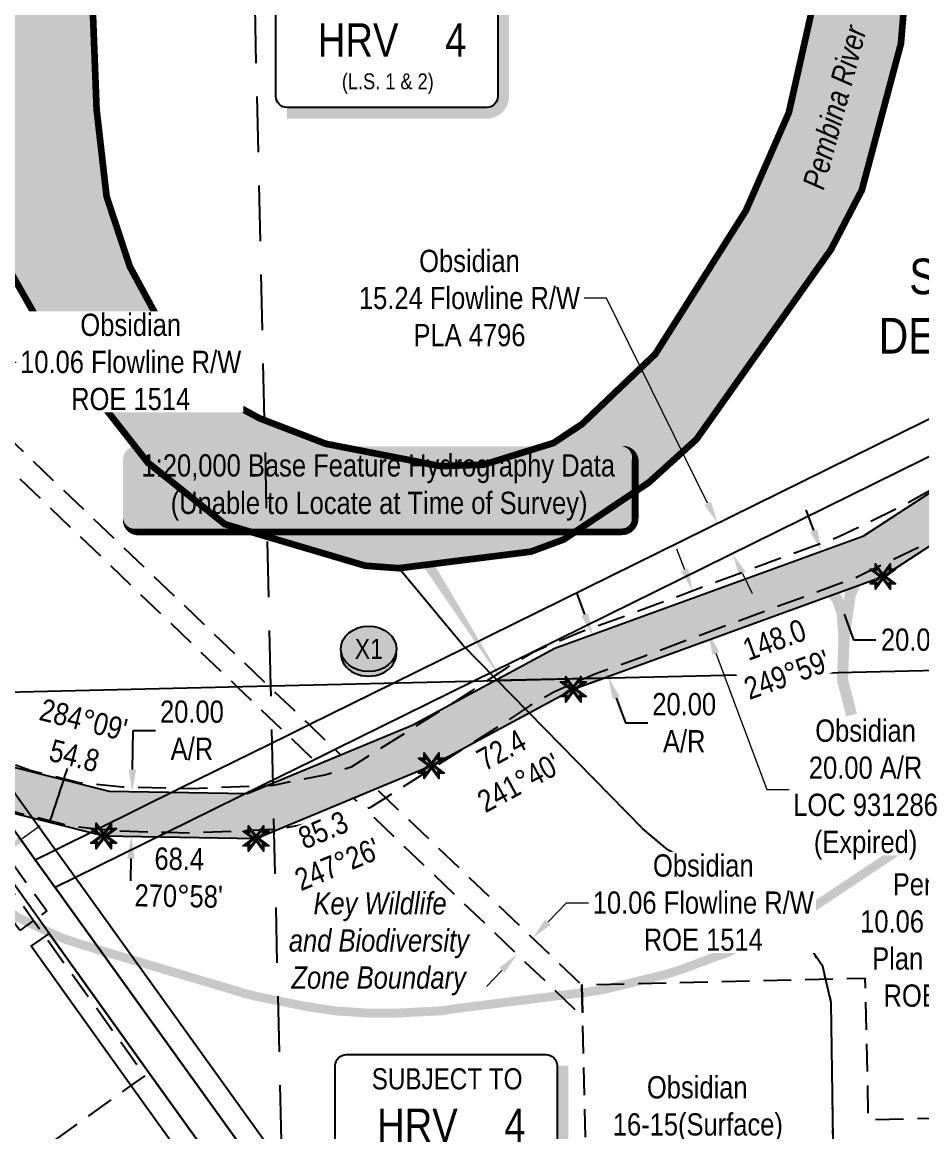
# Model space of a CAD drawing. Extents: x 615331 to 623228, y 5889375 to 5894697.
# Drawn here: x 618475 to 618879, y 5890089.2 to 5890587.9 of the extents above; entities that cross this region are included whole.
import ezdxf
from ezdxf.enums import TextEntityAlignment as Align

# ---------------------------------------------------------------- set-up
doc = ezdxf.new("R2010")
doc.units = 0
doc.header["$LTSCALE"] = 5
doc.header["$PDSIZE"] = 0.5
for name, pattern in [('CENTERLINEX3', [5, 2.5, -1, 0.5, -1]), ('DASHDOT2', [12.7, 6.35, -3.175, 0, -3.175]), ('foc-ACCESSROAD', [3.75, 2.5, -1.25]), ('foc-FLOWLINE', [3.75, 2.5, -1.25]), ('foc-LSD', [8, 5, -3]), ('foc-WHEELTRACKS', [2, 0.4, -1.6])]:
    doc.linetypes.add(name, pattern=pattern)
doc.layers.get('Defpoints').update_dxf_attribs({"color": 9})
for name, color, linetype in [('AS-ROADS', 254, 'Continuous'), ('AS-WILDLIFE', 131, 'DASHDOT2'), ('BF_Hydro_Polygon', 7, 'Continuous'), ('C-AR', 13, 'foc-ACCESSROAD'), ('C-RW', 13, 'Continuous'), ('C-WS', 13, 'foc-ACCESSROAD'), ('CG-NOTES', 7, 'Continuous'), ('CTW', 7, 'Continuous'), ('DETAIL-T', 7, 'Continuous'), ('F-EZE', 190, 'foc-FLOWLINE'), ('L-BD', 7, 'Continuous'), ('L-MON', 1, 'Continuous'), ('L-SEC', 7, 'Continuous'), ('L-SECTION-LSD', 7, 'foc-LSD'), ('P-CROSSINGS', 250, 'Continuous'), ('P-PROPOSED', 10, 'Continuous'), ('P-PROPOSED-H', 21, 'Continuous'), ('P-TXT', 4, 'Continuous'), ('T-WATER', 160, 'Continuous'), ('T-WATER-H', 133, 'Continuous'), ('T-WATER-P3', 160, 'foc-WHEELTRACKS'), ('T-WATER-T', 170, 'Continuous')]:
    doc.layers.add(name, color=color, linetype=linetype)
doc.layers.add('AS-TRAPPER BOUNDARY', color=7, linetype='CENTERLINEX3', true_color=0xb85c00, transparency=0.6)
for name, color, linetype, lineweight in [('C-AR-T', 13, 'Continuous', 9), ('C-FLOWLINE-T', 13, 'Continuous', 9), ('C-RW-T', 13, 'Continuous', 9), ('C-WS-T', 13, 'Continuous', 9), ('F-EZE-T', 190, 'Continuous', 9), ('F-RW-T', 190, 'Continuous', 9)]:
    doc.layers.add(name, color=color, linetype=linetype, lineweight=lineweight)
doc.styles.add('100L', font='ARIALN.TTF', dxfattribs={"height": 11})
doc.styles.add('80', font='ARIALN.TTF', dxfattribs={"height": 10})
doc.styles.add('80CG', font='ARIALN.TTF', dxfattribs={"height": 10})
doc.styles.add('80L', font='ARIALN.TTF', dxfattribs={"height": 10})
doc.styles.add('Crossing', font='ARIALN.TTF', dxfattribs={"height": 10})
doc.styles.add('foc-LtypeFont', font='ARIALN.TTF', dxfattribs={"height": 7.35})
doc.styles.add('HRV', font='ARIALN.TTF', dxfattribs={"height": 3})
doc.linetypes.add('foc-TOPO-flowdirection-NOLINE', pattern='A,0,[">",foc-LtypeFont,S=0.3,R=0,X=0,Y=-0.945],-20,[">",foc-LtypeFont,S=0.3,R=0,X=0,Y=-0.945],0', length=20)
doc.dimstyles.new('Compass 5 000', dxfattribs={"dimscale": 5, "dimtxt": 9, "dimasz": 2, "dimexe": 0.2, "dimexo": 0.0625, "dimgap": 0.5, "dimtad": 0, "dimtih": 1, "dimtoh": 1, "dimzin": 0, "dimdsep": 46, "dimtxsty": '80CG', "dimcen": 0.1, "dimse1": 1, "dimse2": 1, "dimclrd": 256, "dimclrt": 256, "dimaunit": 1, "dimadec": 4, "dimazin": 0, "dimtfac": 0.06, "dimtofl": 0, "dimtmove": 0, "dimatfit": 1, "dimfxl": 0.2, "dimtolj": 1, "dimtzin": 0, "dimlwd": -1, "dimarcsym": 0})

# ---------------------------------------------------------------- blocks, each defined once
blk = doc.blocks.new('*D380')
at = {"layer": 'C-FLOWLINE-T', "transparency": 16777216}
for p, q in [((618711.13, 5890183.48), (618719.39, 5890192.13)), ((618719.39, 5890192.13), (618729.39, 5890192.13)), ((618690.37, 5890161.74), (618683.46, 5890154.51))]:
    blk.add_line(p, q, dxfattribs=at)
for points in [[(618709.93, 5890184.64), (618712.34, 5890182.33), (618704.23, 5890176.25)], [(618689.16, 5890162.9), (618691.57, 5890160.59), (618697.27, 5890168.98)]]:
    blk.add_solid(points, dxfattribs=at)
at = {"layer": 'Defpoints', "color": 0, "transparency": 16777216}
for p in [(618669.36, 5890209.56), (618662.41, 5890202.28), (618704.23, 5890176.25)]:
    blk.add_point(p, dxfattribs=at)
at = {"layer": 'C-FLOWLINE-T', "transparency": 16777216, "insert": (618780.88, 5890192.13), "char_height": 10, "attachment_point": 5, "style": '80CG', "bg_fill": 3, "box_fill_scale": 1.1, "bg_fill_color": 256, "bg_fill_true_color": 13158600, "bg_fill_transparency": 0}
blk.add_mtext('\\A1;Obsidian\\P10.06 Flowline R/W\\PROE 1514', dxfattribs=at)
blk = doc.blocks.new('*D383')
at = {"layer": 'C-FLOWLINE-T', "transparency": 16777216}
for p, q in [((618737.35, 5890463.85), (618727.35, 5890463.85)), ((618782.84, 5890371.68), (618737.35, 5890463.85)), ((618798.44, 5890340.06), (618802.86, 5890331.1))]:
    blk.add_line(p, q, dxfattribs=at)
for points in [[(618784.33, 5890372.41), (618781.34, 5890370.94), (618787.26, 5890362.71)], [(618799.93, 5890340.8), (618796.94, 5890339.33), (618794.01, 5890349.03)]]:
    blk.add_solid(points, dxfattribs=at)
at = {"layer": 'Defpoints', "color": 0, "transparency": 16777216}
for p in [(618782.77, 5890360.5), (618789.52, 5890346.82), (618794.01, 5890349.03)]:
    blk.add_point(p, dxfattribs=at)
at = {"layer": 'C-FLOWLINE-T', "transparency": 16777216, "insert": (618675.86, 5890463.85), "char_height": 10, "attachment_point": 5, "style": '80CG'}
blk.add_mtext('\\A1;Obsidian\\P15.24 Flowline R/W\\PPLA 4796', dxfattribs=at)
blk = doc.blocks.new('*D384')
at = {"layer": 'Defpoints', "color": 0, "transparency": 16777216}
for p in [(618773.91, 5890328.32), (618780.92, 5890309.57), (618738.2, 5890293.59)]:
    blk.add_point(p, dxfattribs=at)
at = {"layer": 'P-TXT', "transparency": 16777216}
for p, q in [((618727.68, 5890321.7), (618724.18, 5890331.06)), ((618741.7, 5890284.22), (618745.91, 5890272.97)), ((618745.91, 5890272.97), (618755.91, 5890272.97))]:
    blk.add_line(p, q, dxfattribs=at)
for points in [[(618729.24, 5890322.28), (618726.12, 5890321.11), (618731.18, 5890312.33)], [(618743.26, 5890284.81), (618740.14, 5890283.64), (618738.2, 5890293.59)]]:
    blk.add_solid(points, dxfattribs=at)
at = {"layer": 'P-TXT', "transparency": 16777216, "insert": (618772.3, 5890272.97), "char_height": 10, "attachment_point": 5, "style": '80CG'}
blk.add_mtext('\\A1;20.00\\PA/R', dxfattribs=at)
blk = doc.blocks.new('*D385')
at = {"layer": 'Defpoints', "color": 0, "transparency": 16777216}
for p in [(618948.68, 5890178.97), (618958.65, 5890177.12), (618947.33, 5890171.7)]:
    blk.add_point(p, dxfattribs=at)
at = {"layer": 'F-RW-T', "transparency": 16777216}
for p, q in [((618937.5, 5890173.52), (618927.66, 5890175.34)), ((618967.13, 5890168.03), (618976.97, 5890166.2))]:
    blk.add_line(p, q, dxfattribs=at)
for points in [[(618937.8, 5890175.16), (618937.19, 5890171.88), (618947.33, 5890171.7)], [(618967.44, 5890169.66), (618966.83, 5890166.39), (618957.3, 5890169.85)]]:
    blk.add_solid(points, dxfattribs=at)
at = {"layer": 'F-RW-T', "transparency": 16777216, "insert": (618888.58, 5890175.34), "char_height": 10, "attachment_point": 5, "style": '80CG'}
blk.add_mtext('\\A1;Pembina\\P10.06 P/L R/W\\PPlan 768 KS\\PROE 2076', dxfattribs=at)
blk = doc.blocks.new('*D387')
at = {"layer": 'C-RW-T', "transparency": 16777216}
for p, q in [((618601.33, 5890077.94), (618609.46, 5890083.78)), ((618576.96, 5890060.43), (618561.36, 5890049.23)), ((618561.36, 5890049.23), (618551.36, 5890049.23))]:
    blk.add_line(p, q, dxfattribs=at)
for points in [[(618600.36, 5890079.3), (618602.31, 5890076.59), (618593.21, 5890072.11)], [(618575.99, 5890061.79), (618577.93, 5890059.08), (618585.08, 5890066.27)]]:
    blk.add_solid(points, dxfattribs=at)
at = {"layer": 'Defpoints', "color": 0, "transparency": 16777216}
for p in [(618571.16, 5890102.81), (618563.03, 5890096.97), (618585.08, 5890066.27)]:
    blk.add_point(p, dxfattribs=at)
at = {"layer": 'C-RW-T', "transparency": 16777216, "insert": (618512.27, 5890049.23), "char_height": 10, "attachment_point": 5, "style": '80CG'}
blk.add_mtext('\\A1;Obsidian\\P10.00 P/L R/W\\PPlan 032 2846\\PPLA 012006', dxfattribs=at)
blk = doc.blocks.new('*D389')
at = {"layer": 'Defpoints', "color": 0, "transparency": 16777216}
for p in [(618454.66, 5890206.29), (618474.15, 5890204.93), (618461.98, 5890196.14)]:
    blk.add_point(p, dxfattribs=at)
at = {"layer": 'F-EZE-T', "transparency": 16777216}
for p, q in [((618474.94, 5890220.93), (618483.05, 5890226.78)), ((618446.55, 5890200.43), (618371.29, 5890146.11)), ((618371.29, 5890146.11), (618361.29, 5890146.11))]:
    blk.add_line(p, q, dxfattribs=at)
for points in [[(618473.96, 5890222.28), (618475.91, 5890219.58), (618466.83, 5890215.07)], [(618445.58, 5890201.79), (618447.53, 5890199.08), (618454.66, 5890206.29)]]:
    blk.add_solid(points, dxfattribs=at)
at = {"layer": 'F-EZE-T', "transparency": 16777216, "insert": (618302.15, 5890146.11), "char_height": 10, "attachment_point": 5, "style": '80CG'}
blk.add_mtext('\\A1;Fortis\\P15.00 Power Line R/W\\PEZE 940009', dxfattribs=at)
blk = doc.blocks.new('*D399')
at = {"layer": 'C-FLOWLINE-T', "transparency": 16777216}
for p, q in [((618455.29, 5890427.9), (618462.2, 5890435.13)), ((618462.2, 5890435.13), (618472.2, 5890435.13)), ((618434.52, 5890406.16), (618427.62, 5890398.93))]:
    blk.add_line(p, q, dxfattribs=at)
for points in [[(618454.09, 5890429.05), (618456.5, 5890426.75), (618448.39, 5890420.67)], [(618433.32, 5890407.31), (618435.73, 5890405.01), (618441.43, 5890413.39)]]:
    blk.add_solid(points, dxfattribs=at)
at = {"layer": 'Defpoints', "color": 0, "transparency": 16777216}
for p in [(618446.8, 5890422.18), (618448.39, 5890420.67), (618439.85, 5890414.9)]:
    blk.add_point(p, dxfattribs=at)
at = {"layer": 'C-FLOWLINE-T', "transparency": 16777216, "insert": (618523.69, 5890435.13), "char_height": 10, "attachment_point": 5, "style": '80CG', "bg_fill": 3, "box_fill_scale": 1.1, "bg_fill_color": 256, "bg_fill_true_color": 13158600, "bg_fill_transparency": 0}
blk.add_mtext('\\A1;Obsidian\\P10.06 Flowline R/W\\PROE 1514', dxfattribs=at)
blk = doc.blocks.new('HRV_Box')
blk.add_lwpolyline([(-44.3, 30.32), (45.4, 30.32, -0.414214), (50.4, 25.32), (50.4, -26.82, -0.414214), (45.4, -31.82), (-44.3, -31.82, -0.414214), (-49.3, -26.82), (-49.3, 25.32, -0.414214)], format="xyb", close=True)
at = {"const_width": 5, "flags": 128}
blk.add_lwpolyline([(-44.3, -34.32), (45.4, -34.32, 0.414214), (52.9, -26.82), (52.9, 25.32)], format="xyb", dxfattribs=at)
at = {"layer": 'CTW', "color": 5, "style": '80L'}
blk.add_text('SUBJECT TO', height=9.5, dxfattribs=at).set_placement((0.98, 11.78), align=Align.BOTTOM_CENTER)
at = {"layer": 'CTW', "color": 3, "style": 'HRV'}
blk.add_text('HRV', height=15, dxfattribs=at).set_placement((-12.36, -1.46), align=Align.MIDDLE_CENTER)
blk.add_attdef('0', text='', height=15, dxfattribs=at).set_placement((31.46, -1.46), align=Align.MIDDLE_CENTER)
at = {"layer": 'CTW', "color": 7, "style": '80L'}
blk.add_attdef('(N.W.1/4 00)', text='', height=7.12, dxfattribs=at).set_placement((0.98, -25.73), align=Align.BOTTOM_CENTER)
blk = doc.blocks.new('TEMP')
h = blk.add_hatch(color=255)
h.dxf.hatch_style = 1
h.paths.add_polyline_path([(0, 0.251), (-0.666, 1.152), (-0.666, 0.666), (-1.152, 0.666), (-0.251, 0), (-1.152, -0.666), (-0.666, -0.666), (-0.666, -1.152), (0, -0.251), (0.666, -1.152), (0.666, -0.666), (1.152, -0.666), (0.251, 0), (1.152, 0.666), (0.666, 0.666), (0.666, 1.152)])
h.paths.add_polyline_path([(0.566, 0.849), (0.566, 0.566), (0.849, 0.566), (0.083, 0), (0.849, -0.566), (0.566, -0.566), (0.566, -0.849), (0, -0.083), (-0.566, -0.849), (-0.566, -0.566), (-0.849, -0.566), (-0.083, 0), (-0.849, 0.566), (-0.566, 0.566), (-0.566, 0.849), (0, 0.083)], flags=16)
h = blk.add_hatch(color=1)
h.dxf.hatch_style = 1
h.paths.add_polyline_path([(0, 0.083), (-0.566, 0.849), (-0.566, 0.566), (-0.849, 0.566), (-0.083, 0), (-0.849, -0.566), (-0.566, -0.566), (-0.566, -0.849), (0, -0.083), (0.566, -0.849), (0.566, -0.566), (0.849, -0.566), (0.083, 0), (0.849, 0.566), (0.566, 0.566), (0.566, 0.849)])
at = {"color": 1}
for p, q in [((-0.083, 0), (0.083, 0)), ((0, 0.083), (0, -0.083))]:
    blk.add_line(p, q, dxfattribs=at)
at = {"color": 255, "flags": 128}
blk.add_lwpolyline([(-0.251, 0), (-1.152, 0.666), (-0.666, 0.666), (-0.666, 1.152), (0, 0.251), (0.666, 1.152), (0.666, 0.666), (1.152, 0.666), (0.251, 0), (1.152, -0.666), (0.666, -0.666), (0.666, -1.152), (0, -0.251), (-0.666, -1.152), (-0.666, -0.666), (-1.152, -0.666)], close=True, dxfattribs=at)
at = {"color": 1, "flags": 128}
blk.add_lwpolyline([(-0.083, 0), (-0.849, 0.566), (-0.566, 0.566), (-0.566, 0.849), (0, 0.083), (0.566, 0.849), (0.566, 0.566), (0.849, 0.566), (0.083, 0), (0.849, -0.566), (0.566, -0.566), (0.566, -0.849), (0, -0.083), (-0.566, -0.849), (-0.566, -0.566), (-0.849, -0.566)], close=True, dxfattribs=at)
blk = doc.blocks.new('*D462')
at = {"layer": 'Defpoints', "color": 0, "transparency": 16777216}
for p in [(618524.33, 5890241.95), (618526.5, 5890241.91), (618526.16, 5890221.91)]:
    blk.add_point(p, dxfattribs=at)
at = {"layer": 'P-TXT', "transparency": 16777216}
for p, q in [((618524.5, 5890251.95), (618524.8, 5890269.6)), ((618524.8, 5890269.6), (618534.8, 5890269.6)), ((618523.82, 5890211.95), (618523.65, 5890201.95))]:
    blk.add_line(p, q, dxfattribs=at)
for points in [[(618522.83, 5890251.97), (618526.16, 5890251.92), (618524.33, 5890241.95)], [(618522.15, 5890211.98), (618525.48, 5890211.92), (618523.99, 5890221.95)]]:
    blk.add_solid(points, dxfattribs=at)
at = {"layer": 'P-TXT', "transparency": 16777216, "insert": (618551.19, 5890269.6), "char_height": 10, "attachment_point": 5, "style": '80CG'}
blk.add_mtext('\\A1;20.00\\PA/R', dxfattribs=at)
blk = doc.blocks.new('*D463')
at = {"layer": 'Defpoints', "color": 0, "transparency": 16777216}
for p in [(618839.69, 5890352.08), (618840.77, 5890331.19), (618846.53, 5890333.29)]:
    blk.add_point(p, dxfattribs=at)
at = {"layer": 'P-TXT', "transparency": 16777216}
for p, q in [((618830.5, 5890359.38), (618827.08, 5890368.78)), ((618844.2, 5890321.8), (618848.39, 5890310.29)), ((618848.39, 5890310.29), (618858.39, 5890310.29))]:
    blk.add_line(p, q, dxfattribs=at)
for points in [[(618832.07, 5890359.95), (618828.94, 5890358.81), (618833.93, 5890349.99)], [(618845.76, 5890322.37), (618842.63, 5890321.23), (618840.77, 5890331.19)]]:
    blk.add_solid(points, dxfattribs=at)
at = {"layer": 'P-TXT', "transparency": 16777216, "insert": (618886.13, 5890310.29), "char_height": 10, "attachment_point": 5, "style": '80CG'}
blk.add_mtext('\\A1;20.00 A/R', dxfattribs=at)
blk = doc.blocks.new('*D464')
at = {"layer": 'C-AR-T', "transparency": 16777216}
for p, q in [((618772.52, 5890341.72), (618769.02, 5890351.08)), ((618786.54, 5890304.24), (618809.47, 5890242.98)), ((618809.47, 5890242.98), (618819.47, 5890242.98))]:
    blk.add_line(p, q, dxfattribs=at)
for points in [[(618774.08, 5890342.3), (618770.96, 5890341.13), (618776.03, 5890332.35)], [(618788.1, 5890304.83), (618784.98, 5890303.66), (618783.04, 5890313.61)]]:
    blk.add_solid(points, dxfattribs=at)
at = {"layer": 'Defpoints', "color": 0, "transparency": 16777216}
for p in [(618776.87, 5890332.67), (618783.04, 5890313.61), (618783.89, 5890313.93)]:
    blk.add_point(p, dxfattribs=at)
at = {"layer": 'C-AR-T', "transparency": 16777216, "insert": (618853.77, 5890242.98), "char_height": 10, "attachment_point": 5, "style": '80CG', "bg_fill": 3, "box_fill_scale": 1.1, "bg_fill_color": 256, "bg_fill_true_color": 13158600, "bg_fill_transparency": 0}
blk.add_mtext('\\A1;Obsidian\\P20.00 A/R\\PLOC 931286\\P(Expired)', dxfattribs=at)
blk = doc.blocks.new('*U476')
h = blk.add_hatch(color=255)
edge = h.paths.add_edge_path()
edge.add_line((-109, -20), (109, -20))
edge.add_arc((109, -14), 6, 270, 360)
edge.add_line((115, -14), (115, 12.5))
edge.add_arc((109, 12.5), 6, 0, 90)
edge.add_line((109, 18.5), (-109, 18.5))
edge.add_arc((-109, 12.5), 6, 90, 180)
edge.add_line((-115, 12.5), (-115, -14))
edge.add_arc((-109, -14), 6, 180, 270)
at = {"color": 170, "flags": 128}
blk.add_lwpolyline([(-109, -20, 3, 3, 0), (109, -20, 3, 3, 0.414214), (115, -14, 3, 3, 0), (115, 12.5, 3, 0, 0.414214), (109, 18.5, 0, 0, 0), (-109, 18.5, 0, 0, 0.414214), (-115, 12.5, 0, 0, 0), (-115, -14, 0, 3, 0.414214)], format="xyseb", close=True, dxfattribs=at)
at = {"color": 170, "style": '80'}
blk.add_attdef('ENTER_TEXT_001', (-26.85, -4.92), '', height=10, dxfattribs=at)
blk = doc.blocks.new('*U478')
at = {"layer": 'T-WATER-T', "flags": 128}
blk.add_lwpolyline([(58.6, -92, 0, 7.5, 0), (0, 0, 2, 2, 0)], format="xyseb", dxfattribs=at)
at = {"layer": 'T-WATER-T'}
ref = blk.add_blockref('*U476', (0, 0), dxfattribs=at)
ref.add_attrib('ENTER_TEXT_001', '1:20,000 Base Feature Hydrography Data', (-106.72, 4.87), dxfattribs={"layer": '0', "color": 170, "height": 10, "style": '80'})
ref.add_attrib('ENTER_TEXT_002', '(Unable to Locate at Time of Survey)', (-93.61, -11.97), dxfattribs={"layer": '0', "color": 170, "height": 10, "style": '80'})
blk = doc.blocks.new('xing2')
h = blk.add_hatch(color=50)
h.dxf.hatch_style = 1
edge = h.paths.add_edge_path()
edge.add_ellipse((0, 0), major_axis=(-12.5, 0), ratio=0.816297, start_angle=0, end_angle=360)
h = blk.add_hatch(color=250)
h.dxf.hatch_style = 1
edge = h.paths.add_edge_path()
edge.add_ellipse((0, -2.05), major_axis=(-12.5, 0), ratio=0.816297, start_angle=0, end_angle=180)
edge.add_line((12.5, -2.05), (12.5, 0))
edge.add_ellipse((0, 0), major_axis=(-12.5, 0), ratio=0.816297, start_angle=0, end_angle=180, ccw=False)
edge.add_line((-12.5, 0), (-12.5, -2.05))
at = {"color": 250}
blk.add_ellipse((0, 0), major_axis=(-12.5, 0), ratio=0.816297, dxfattribs=at)
blk.add_ellipse((0, -2.05), major_axis=(-12.5, 0), ratio=0.816297, start_param=0, end_param=3.141593, dxfattribs=at)
at = {"color": 250, "style": 'Crossing'}
blk.add_attdef('CROSSING', text='', height=9, dxfattribs=at).set_placement((0.09, 0.02), align=Align.MIDDLE_CENTER)
at = {"color": 250, "style": 'Crossing', "flags": 1}
for tag, p in [('OWNER', (0.09, -12.49)), ('DESCRIPTION', (0.09, -25.77)), ('LOCATION', (0.09, -39.3)), ('DWG_REF', (0.09, -52.84))]:
    blk.add_attdef(tag, text='', height=9, dxfattribs=at).set_placement(p, align=Align.MIDDLE_CENTER)

msp = doc.modelspace()

# ---------------------------------------------------------------- hatches: boundary and pattern name
at = {"layer": 'P-PROPOSED-H'}
h = msp.add_hatch(color=256, dxfattribs=at)
h.dxf.hatch_style = 1
h.paths.add_polyline_path([(618969.634, 5890423.023), (618970.361, 5890423.888), (618984.555, 5890440.765), (618983.859, 5890471.01), (618930.312, 5890407.342), (618852.522, 5890356.762), (618714.268, 5890306.384), (618650.162, 5890271.818), (618576.157, 5890241.066), (618514.232, 5890242.118), (618464.031, 5890254.773), (618343.429, 5890295.157), (618337.741, 5890275.97), (618458.403, 5890235.566), (618511.583, 5890222.16), (618579.983, 5890220.998), (618658.767, 5890253.736), (618722.481, 5890288.09), (618861.513, 5890338.751), (618943.705, 5890392.194), (618960.178, 5890402.129), (618967.695, 5890402.78), (618985.647, 5890393.286), (618985.12, 5890416.189), (618971.837, 5890423.214)])
at = {"layer": 'T-WATER-H'}
h = msp.add_hatch(color=256, dxfattribs=at)
h.dxf.hatch_style = 1
h.paths.add_polyline_path([(618823.805, 5891199.985), (618771.365, 5891198.721), (618777.644, 5891098.69), (618784.604, 5890987.816), (618832.658, 5890718.16), (618833.592, 5890635.171), (618830.477, 5890596.912), (618819.3, 5890547.247), (618800.021, 5890503.205), (618759.3, 5890438.702), (618726.409, 5890407.257), (618713.553, 5890398.74), (618682.088, 5890388.974), (618662.697, 5890388.363), (618611.39, 5890398.386), (618581.598, 5890409.828), (618568.308, 5890417.028), (618556.819, 5890426.631), (618538.4, 5890450.184), (618523.352, 5890477.944), (618512.871, 5890509.517), (618508.38, 5890548.602), (618501.446, 5890730.462), (618497.283, 5890767.535), (618492.734, 5890784.61), (618448.026, 5890866.768), (618396.042, 5890943.945), (618367.28, 5890979.552), (618344.439, 5890997.754), (618303.234, 5891021.292), (618289.427, 5891027.594), (618272.993, 5891031.183), (618195.951, 5891036.637), (618167.24, 5891035.531), (618134.522, 5891034.273), (618081.516, 5891024.69), (618067.945, 5891023.318), (618068.867, 5890984.118), (618074.213, 5890984.868), (618155.484, 5890989.335), (618168.332, 5890989.238), (618255.53, 5890988.587), (618274.023, 5890986.039), (618290.182, 5890981.137), (618317.286, 5890967.161), (618340.513, 5890947.183), (618358.862, 5890924.344), (618422.939, 5890818.648), (618442.483, 5890773.397), (618455.633, 5890723.655), (618456.267, 5890702.957), (618452.996, 5890604.892), (618452.873, 5890511.498), (618461.814, 5890489.571), (618484.537, 5890449.535), (618531.429, 5890389.894), (618565.935, 5890362.275), (618629.012, 5890343.601), (618644.061, 5890342.482), (618703.429, 5890349.913), (618718.173, 5890355.374), (618756.382, 5890380.976), (618777.782, 5890400.367), (618838.218, 5890485.718), (618852.083, 5890512.406), (618869.642, 5890578.197), (618874.411, 5890635.232), (618872.619, 5890716.191), (618835.74, 5890937.133), (618826.568, 5891012.28), (618825.278, 5891099.874)])

# ---------------------------------------------------------------- linework, layer by layer
at = {"layer": 'AS-ROADS', "const_width": 5, "flags": 128}
for points in [[(618471.906, 5890244.611), (618488.442, 5890240.349), (618505.29, 5890237.335), (618518.291, 5890235.776), (618538.096, 5890234.42), (618558.376, 5890234.316), (618585.371, 5890235.664), (618609.395, 5890241.276), (618633.212, 5890252.19), (618661.562, 5890269.083), (618685.898, 5890282.803), (618708.675, 5890295.067), (618721.155, 5890300.68), (618749.591, 5890311.333), (618826.615, 5890339.938), (618860.8, 5890354.195), (618889.603, 5890371.539), (618915.983, 5890387.39), (618938.189, 5890402.241), (618951.045, 5890417.426), (618978.312, 5890456.716), (618997.551, 5890479.671)], [(618847.488, 5890276.48), (618843.405, 5890292.292), (618844.086, 5890311.164), (618846.808, 5890330.206), (618855.71, 5890352.072)], [(618844.086, 5890311.164), (618843.235, 5890322.215), (618841.023, 5890328.676), (618836.26, 5890333.946), (618824.024, 5890338.975)]]:
    msp.add_lwpolyline(points, dxfattribs=at)
at = {"layer": 'AS-TRAPPER BOUNDARY', "const_width": 3, "flags": 128}
for points in [[(618067.945, 5891023.318), (618081.516, 5891024.69), (618134.522, 5891034.273), (618167.24, 5891035.531), (618195.951, 5891036.637), (618272.993, 5891031.183), (618289.427, 5891027.594), (618303.234, 5891021.292), (618344.439, 5890997.754), (618367.28, 5890979.552), (618396.042, 5890943.945), (618448.026, 5890866.768), (618492.734, 5890784.61), (618497.283, 5890767.535), (618501.446, 5890730.462), (618508.38, 5890548.602), (618512.871, 5890509.517), (618523.352, 5890477.944), (618538.4, 5890450.184), (618556.819, 5890426.631), (618568.308, 5890417.028), (618581.598, 5890409.828), (618611.39, 5890398.386), (618662.697, 5890388.363), (618682.088, 5890388.974), (618713.553, 5890398.74), (618726.409, 5890407.257), (618759.3, 5890438.702), (618800.021, 5890503.205), (618819.3, 5890547.247), (618830.477, 5890596.912), (618833.592, 5890635.171), (618832.658, 5890718.16), (618784.604, 5890987.816), (618777.644, 5891098.69), (618771.365, 5891198.721)], [(618823.805, 5891199.985), (618825.278, 5891099.874), (618826.568, 5891012.28), (618835.74, 5890937.133), (618872.619, 5890716.191), (618874.411, 5890635.232), (618869.642, 5890578.197), (618852.083, 5890512.406), (618838.218, 5890485.718), (618777.782, 5890400.367), (618756.382, 5890380.976), (618718.173, 5890355.374), (618703.429, 5890349.913), (618644.061, 5890342.482), (618629.012, 5890343.601), (618565.935, 5890362.275), (618531.429, 5890389.894), (618484.537, 5890449.535), (618461.814, 5890489.571), (618452.873, 5890511.498), (618452.996, 5890604.892), (618456.267, 5890702.957), (618455.633, 5890723.655), (618442.483, 5890773.397), (618422.939, 5890818.648), (618358.862, 5890924.344), (618340.513, 5890947.183), (618317.286, 5890967.161), (618290.182, 5890981.137), (618274.023, 5890986.039), (618255.53, 5890988.587), (618168.332, 5890989.238), (618155.484, 5890989.335), (618074.213, 5890984.868), (618068.867, 5890984.118)]]:
    msp.add_lwpolyline(points, dxfattribs=at)
at = {"layer": 'AS-WILDLIFE', "const_width": 4, "flags": 128}
msp.add_lwpolyline([(619023.761, 5891204.806), (619025.25, 5891103), (619026.438, 5891026.5), (619033.75, 5890965.5), (619069.875, 5890749), (619070.375, 5890745.5), (619070.813, 5890742), (619072.187, 5890727.5), (619072.437, 5890724.5), (619072.625, 5890720), (619074.437, 5890639), (619074.437, 5890637), (619074.375, 5890633.5), (619074, 5890623), (619073.875, 5890620), (619073.688, 5890618), (619068.875, 5890561), (619068.375, 5890556.5), (619067.75, 5890552.5), (619064.688, 5890535), (619064.25, 5890532.5), (619062.75, 5890526), (619045.187, 5890460.5), (619043.312, 5890454.5), (619041.75, 5890450), (619034.125, 5890430.5), (619033.375, 5890428.5), (619030.687, 5890423), (619029.938, 5890421.5), (619016.063, 5890394.5), (619013.75, 5890390), (619013.062, 5890389), (619005.625, 5890376.5), (619002.812, 5890372), (619001.188, 5890369.5), (618940.813, 5890284.5), (618938.625, 5890281.5), (618934.5, 5890276.5), (618919.938, 5890260), (618915.813, 5890256), (618912.438, 5890252.5), (618891, 5890233), (618889.625, 5890232), (618884.5, 5890227.5), (618872.75, 5890218.5), (618867.5, 5890215), (618829.313, 5890189.5), (618823.75, 5890186), (618819.125, 5890183.5), (618798.5, 5890173), (618797.375, 5890172.5), (618791.375, 5890169.5), (618788.063, 5890168.5), (618773.312, 5890163), (618770.5, 5890162), (618764.25, 5890160), (618762.25, 5890159.5), (618739.875, 5890154), (618735.5, 5890153), (618729.063, 5890152), (618669.188, 5890144.5), (618663.187, 5890143.5), (618661.812, 5890143.5), (618642.625, 5890142.5), (618637.437, 5890142.5), (618630.875, 5890142.5), (618615.75, 5890143.5), (618609.312, 5890144.5), (618602.563, 5890145.5), (618580.312, 5890150), (618574.25, 5890151.5), (618571.25, 5890152.5), (618509.062, 5890171), (618504.562, 5890172.5), (618499.625, 5890174), (618493.5, 5890176), (618488.875, 5890178), (618473.062, 5890185.5), (618471.687, 5890186.5), (618465.937, 5890189.5), (618460.375, 5890193), (618459.125, 5890193.5), (618446.813, 5890202), (618442.75, 5890205), (618441.313, 5890206.5), (618406.813, 5890234), (618403.187, 5890237), (618398.938, 5890240.5), (618382.187, 5890257.5), (618377.687, 5890262), (618374.313, 5890266), (618327.437, 5890325.5), (618326.688, 5890326.5), (618322.938, 5890332), (618314.5, 5890344.5), (618310.687, 5890350.5), (618287.938, 5890390.5), (618285.188, 5890396), (618284.5, 5890397), (618278.812, 5890409), (618276.563, 5890414.5), (618267.188, 5890437.5), (618265.812, 5890441), (618264.187, 5890445.5), (618262.375, 5890451), (618257.812, 5890468), (618256.313, 5890474.5), (618255.25, 5890481), (618254.75, 5890485.5), (618253.25, 5890503), (618253.063, 5890505), (618252.875, 5890511.5), (618252.937, 5890569.5), (618227.813, 5890569.5), (618140.687, 5890482), (618135.937, 5890477.5), (618130.875, 5890473.5), (618125.5, 5890470), (618120, 5890466.5), (618114.188, 5890463), (618108.25, 5890460.5), (618102.125, 5890458), (618100.062, 5890457.5), (618081.395, 5890451.604)], dxfattribs=at)
at = {"layer": 'BF_Hydro_Polygon', "flags": 128}
msp.add_lwpolyline([(618501.446, 5890730.462), (618508.38, 5890548.602), (618512.871, 5890509.517), (618523.352, 5890477.944), (618538.4, 5890450.184), (618556.819, 5890426.631), (618568.308, 5890417.028), (618581.598, 5890409.828), (618611.39, 5890398.386), (618662.697, 5890388.363), (618682.088, 5890388.974), (618713.553, 5890398.74), (618726.409, 5890407.257), (618759.3, 5890438.702), (618800.021, 5890503.205), (618819.3, 5890547.247), (618830.477, 5890596.912)], dxfattribs=at)
at = {"layer": 'C-AR', "flags": 128}
for points in [[(618443.066, 5890487.923), (618444.528, 5890424.353), (618585.677, 5890289.505), (618603.799, 5890272.193), (618615.538, 5890260.98), (618618.128, 5890258.506), (618618.128, 5890258.506), (618607.979, 5890254.289), (618605.937, 5890256.243), (618594.212, 5890267.463), (618571.532, 5890289.168), (618430.62, 5890424.034), (618391.022, 5890423.122), (618392.677, 5890351.154), (618393.083, 5890333.469), (618393.469, 5890316.743), (618393.651, 5890308.828), (618394.08, 5890290.212), (618394.201, 5890284.941), (618394.227, 5890283.815), (618391.613, 5890284.879), (618388.864, 5890285.999), (618373.945, 5890290.111), (618373.28, 5890319.029), (618372.846, 5890337.87), (618372.669, 5890345.567), (618372.282, 5890362.378), (618371.876, 5890380.057), (618370.897, 5890422.66), (618331.509, 5890421.755), (618317.919, 5890421.442), (618317.387, 5890421.429), (618317.37, 5890422.202), (618316.912, 5890442.125), (618316.289, 5890469.206), (618315.944, 5890484.212), (618315.831, 5890489.116), (618315.69, 5890495.217), (618314.464, 5890548.57), (618441.604, 5890551.494), (618443.066, 5890487.923)], [(618985.087, 5890417.622), (618985.647, 5890393.286), (618972.552, 5890401.916), (618970.216, 5890402.332), (618967.695, 5890402.78), (618960.178, 5890402.129), (618958.28, 5890401.68), (618952.231, 5890400.263), (618942.559, 5890392.455), (618929.609, 5890381.489), (618908.348, 5890369.216), (618880.66, 5890353.384), (618849.975, 5890338.414), (618794.451, 5890317.88), (618754.643, 5890302.985), (618732.089, 5890294.854), (618727.616, 5890292.894), (618713.732, 5890286.801), (618703.131, 5890280.724), (618687.307, 5890270.279), (618660.709, 5890253.464), (618638.239, 5890239.294), (618631.088, 5890234.784), (618629.026, 5890234.175), (618615.684, 5890230.234), (618590.45, 5890225.102), (618550.578, 5890223.41), (618539.964, 5890223.692), (618518.947, 5890224.25), (618508.649, 5890225.246), (618497.567, 5890226.318), (618479.117, 5890230.941), (618473.144, 5890232.438), (618463.115, 5890236.058), (618447.659, 5890241.647), (618439.727, 5890244.513), (618422.599, 5890250.702), (618421.948, 5890250.938), (618382.413, 5890267.019), (618361.84, 5890272.689), (618338.873, 5890276.785), (618340.018, 5890283.65), (618343.263, 5890294.599), (618343.75, 5890296.242), (618366.264, 5890292.228), (618373.945, 5890290.111), (618388.864, 5890285.999), (618391.614, 5890284.879), (618394.227, 5890283.815), (618400.556, 5890281.241), (618418.702, 5890273.86), (618426.786, 5890270.573), (618429.122, 5890269.623), (618442.474, 5890264.793), (618459.118, 5890258.784), (618478.991, 5890251.602), (618500.981, 5890246.093), (618520.177, 5890244.237), (618545.761, 5890243.557), (618550.419, 5890243.433), (618582.755, 5890244.805), (618588.017, 5890245.028), (618610.847, 5890249.672), (618612.342, 5890250.114), (618622.758, 5890253.19), (618623.322, 5890253.545), (618650.025, 5890270.385), (618676.447, 5890287.089), (618683.647, 5890291.844), (618692.632, 5890297.773), (618704.663, 5890304.945), (618724.666, 5890313.45), (618747.742, 5890321.77), (618787.474, 5890336.636), (618842.098, 5890356.837), (618871.297, 5890371.082), (618898.378, 5890386.568), (618918.048, 5890397.922), (618929.806, 5890407.88), (618943.219, 5890418.704), (618957.031, 5890421.941), (618957.867, 5890422.015), (618959.711, 5890422.175), (618968.596, 5890422.946), (618969.747, 5890422.741), (618980.12, 5890420.895), (618985.087, 5890417.622)], [(618361.84, 5890272.689), (618397.453, 5890179.336), (618447.976, 5890215.546), (618454.349, 5890220.113), (618480.107, 5890184.172), (618485.238, 5890177.014), (618530.078, 5890114.449), (618523.679, 5890109.934), (618436.605, 5890047.459), (618360.877, 5890153.123), (618380.644, 5890167.289), (618338.873, 5890276.785), (618361.84, 5890272.689)], [(618726.278, 5890155.187), (618726.615, 5890140.945), (618623.772, 5890239.194), (618623.772, 5890239.194), (618633.927, 5890243.413), (618726.278, 5890155.187)]]:
    msp.add_lwpolyline(points, close=True, dxfattribs=at)
at = {"layer": 'C-RW', "flags": 128}
for points in [[(618949.285, 5890875.131), (618958.794, 5890462.027), (618934.429, 5890418.319), (618704.663, 5890304.945), (618677.821, 5890291.704), (618615.538, 5890260.98), (618605.937, 5890256.243), (618582.755, 5890244.805), (618539.964, 5890223.692), (618498.882, 5890203.424), (618489.785, 5890198.933), (618480.767, 5890211.487), (618489.864, 5890215.978), (618508.649, 5890225.246), (618545.761, 5890243.557), (618594.212, 5890267.463), (618603.799, 5890272.193), (618641.605, 5890290.839), (618923.422, 5890429.893), (618943.453, 5890465.826), (618934.037, 5890874.905)], [(618177.025, 5890637.277), (618279.621, 5890494.166), (618283.906, 5890488.186), (618287.495, 5890483.177), (618297.984, 5890468.54), (618316.912, 5890442.125), (618331.509, 5890421.755), (618331.901, 5890421.207), (618346.794, 5890399.05), (618359.533, 5890380.098), (618372.282, 5890362.378), (618393.083, 5890333.469), (618427.387, 5890285.73), (618442.474, 5890264.793), (618463.115, 5890236.058), (618480.767, 5890211.487), (618489.785, 5890198.933)], [(618177.025, 5890637.277), (618279.621, 5890494.166), (618283.906, 5890488.186), (618287.495, 5890483.177), (618297.984, 5890468.54), (618316.912, 5890442.125), (618331.509, 5890421.755), (618331.901, 5890421.207), (618346.794, 5890399.05), (618359.533, 5890380.098), (618372.282, 5890362.378), (618393.083, 5890333.469), (618427.387, 5890285.73), (618442.474, 5890264.793), (618463.115, 5890236.058), (618480.767, 5890211.487), (618489.785, 5890198.933)], [(618821.619, 5889711.609), (618644.094, 5889959.329), (618531.722, 5890115.911), (618487.118, 5890178.361), (618481.987, 5890185.523), (618439.727, 5890244.513), (618418.702, 5890273.86), (618410.483, 5890285.328), (618393.651, 5890308.828), (618372.846, 5890337.87), (618338.551, 5890385.742), (618324.774, 5890404.973), (618319.507, 5890412.326), (618279.7, 5890467.876), (618269.212, 5890482.513), (618265.532, 5890487.649), (618261.949, 5890492.648), (618261.244, 5890493.632), (618177.66, 5890610.216)], [(618821.619, 5889711.609), (618644.094, 5889959.329), (618531.722, 5890115.911), (618487.118, 5890178.361), (618481.987, 5890185.523), (618439.727, 5890244.513), (618418.702, 5890273.86), (618410.483, 5890285.328), (618393.651, 5890308.828), (618372.846, 5890337.87), (618338.551, 5890385.742), (618324.774, 5890404.973), (618319.507, 5890412.326), (618279.7, 5890467.876), (618269.212, 5890482.513), (618265.532, 5890487.649), (618261.949, 5890492.648), (618261.244, 5890493.632), (618177.66, 5890610.216)], [(618459.118, 5890258.784), (618479.117, 5890230.941), (618489.864, 5890215.978), (618498.882, 5890203.424), (618652.385, 5889989.733), (618661.282, 5889977.346), (618689.853, 5889937.57), (618703.483, 5889918.595), (618851.01, 5889713.226)], [(618839.493, 5889712.041), (618695.363, 5889912.755), (618653.259, 5889971.363), (618644.361, 5889983.749), (618489.785, 5890198.933), (618480.767, 5890211.487), (618463.115, 5890236.058)], [(618489.785, 5890198.933), (618644.361, 5889983.749), (618652.385, 5889989.733), (618728.847, 5890046.739), (618729.233, 5890030.43), (618729.289, 5890028.049), (618715.578, 5890017.826), (618661.282, 5889977.346), (618653.259, 5889971.363), (618695.363, 5889912.755), (618839.493, 5889712.041)], [(618489.785, 5890198.933), (618644.361, 5889983.749), (618652.385, 5889989.733), (618728.847, 5890046.739), (618729.233, 5890030.43), (618729.289, 5890028.049), (618715.578, 5890017.826), (618661.282, 5889977.346), (618653.259, 5889971.363), (618695.363, 5889912.755), (618839.493, 5889712.041)], [(618800.291, 5889724.184), (618661.713, 5889917.438), (618652.981, 5889929.615), (618617.892, 5889978.546), (618523.679, 5890109.934), (618478.99, 5890172.539), (618485.238, 5890177.014), (618487.118, 5890178.361), (618531.722, 5890115.911), (618644.094, 5889959.329), (618821.619, 5889711.609)]]:
    msp.add_lwpolyline(points, dxfattribs=at)
at = {"layer": 'C-WS', "flags": 128}
msp.add_lwpolyline([(618992.602, 5890096.949), (618994.437, 5890019.457), (618994.792, 5890004.472), (619001.626, 5889715.951), (619001.863, 5889705.948), (618991.8, 5889705.705), (618991.563, 5889715.709), (618987.602, 5889882.986), (618910.428, 5889904.499), (618908.813, 5889906.384), (618900.04, 5889916.631), (618861.482, 5889961.657), (618853.014, 5889971.545), (618803.133, 5890029.798), (618729.289, 5890028.049), (618729.233, 5890030.43), (618728.847, 5890046.739), (618726.615, 5890140.945), (618726.278, 5890155.187), (618853.416, 5890158.199), (618854.922, 5890094.628), (618933.385, 5890096.487), (618943.854, 5890096.734), (618973.739, 5890097.443), (618992.58, 5890097.889), (618992.602, 5890096.949)], close=True, dxfattribs=at)
at = {"layer": 'F-EZE', "flags": 128}
msp.add_lwpolyline([(618480.107, 5890184.172), (618473.861, 5890179.686), (618447.976, 5890215.546), (618422.599, 5890250.702), (618400.556, 5890281.241), (618397.821, 5890285.027), (618394.08, 5890290.212), (618373.28, 5890319.029), (618352.304, 5890348.089), (618321.918, 5890390.215), (618308.024, 5890409.477), (618266.253, 5890467.387), (618255.697, 5890482.023), (618252.798, 5890486.042), (618254.582, 5890487.33), (618261.949, 5890492.648), (618263.4, 5890493.692), (618264.968, 5890494.825), (618265.736, 5890493.761), (618270.051, 5890487.781), (618273.733, 5890482.677), (618284.293, 5890468.043), (618317.37, 5890422.202), (618317.919, 5890421.442), (618331.013, 5890403.295), (618344.914, 5890384.03), (618372.669, 5890345.567), (618393.469, 5890316.743), (618416.04, 5890285.461), (618426.786, 5890270.573), (618447.659, 5890241.647), (618486.051, 5890188.442), (618481.987, 5890185.523), (618480.107, 5890184.172)], close=True, dxfattribs=at)
at = {"layer": 'L-SEC', "flags": 128}
msp.add_lwpolyline([(618185.414, 5890279.972), (618586.613, 5890289.544), (618987.813, 5890299.117)], dxfattribs=at)
msp.add_lwpolyline([(618722.481, 5890288.09), (618736.271, 5890293.115), (618687.502, 5890291.952), (618650.162, 5890271.818), (618576.157, 5890241.066), (618514.232, 5890242.118), (618464.031, 5890254.773), (618375.252, 5890284.501), (618340.021, 5890283.661), (618337.741, 5890275.97), (618458.403, 5890235.566), (618511.583, 5890222.16), (618579.983, 5890220.998), (618658.767, 5890253.736)], close=True, dxfattribs=at)
at = {"layer": 'L-SECTION-LSD', "flags": 128}
for points in [[(618586.613, 5890289.544), (618567.927, 5891093.778)], [(618605.61, 5889485.256), (618586.613, 5890289.544)]]:
    msp.add_lwpolyline(points, dxfattribs=at)
at = {"layer": 'P-PROPOSED', "flags": 128}
for points in [[(618969.634, 5890423.023), (618970.361, 5890423.888), (618984.555, 5890440.765), (618983.859, 5890471.01), (618930.312, 5890407.342), (618852.522, 5890356.762), (618714.268, 5890306.384), (618650.162, 5890271.818), (618576.157, 5890241.066), (618514.232, 5890242.118), (618464.031, 5890254.773)], [(618458.403, 5890235.566), (618511.583, 5890222.16), (618579.983, 5890220.998), (618658.767, 5890253.736), (618722.481, 5890288.09), (618861.513, 5890338.751), (618943.705, 5890392.194), (618960.178, 5890402.129), (618967.695, 5890402.78), (618985.647, 5890393.286), (618985.12, 5890416.189), (618971.837, 5890423.214), (618969.634, 5890423.023)]]:
    msp.add_lwpolyline(points, dxfattribs=at)
at = {"layer": 'T-WATER', "flags": 128}
for points in [[(618501.446, 5890730.462), (618508.38, 5890548.602), (618512.871, 5890509.517), (618523.352, 5890477.944), (618538.4, 5890450.184), (618556.819, 5890426.631), (618568.308, 5890417.028), (618581.598, 5890409.828), (618611.39, 5890398.386), (618662.697, 5890388.363), (618682.088, 5890388.974), (618713.553, 5890398.74), (618726.409, 5890407.257), (618759.3, 5890438.702), (618800.021, 5890503.205), (618819.3, 5890547.247), (618830.477, 5890596.912)], [(618874.411, 5890635.232), (618869.642, 5890578.197), (618852.083, 5890512.406), (618838.218, 5890485.718), (618777.782, 5890400.367), (618756.382, 5890380.976), (618718.173, 5890355.374), (618703.429, 5890349.913), (618644.061, 5890342.482), (618629.012, 5890343.601), (618565.935, 5890362.275), (618531.429, 5890389.894), (618484.537, 5890449.535), (618461.814, 5890489.571), (618452.873, 5890511.498), (618452.996, 5890604.892)]]:
    msp.add_lwpolyline(points, dxfattribs=at)
at = {"layer": 'T-WATER-P3', "flags": 128}
msp.add_lwpolyline([(619121.297, 5889739.381), (619110.074, 5889748.902), (619096.561, 5889755.269), (619058.867, 5889756.436), (619043.868, 5889763.016), (619005.424, 5889788.319), (618975.634, 5889799.583), (618966.712, 5889811.897), (618958.422, 5889843.744), (618957.558, 5889904.189), (618962.248, 5889940.457), (618961.113, 5889959.189), (618954.133, 5889972.483), (618944.648, 5889982.949), (618933.122, 5889991.188), (618893.719, 5890013.508), (618869.558, 5890032.518), (618850.451, 5890054.576), (618843.164, 5890068.518), (618839.148, 5890085.601), (618838.384, 5890147.115), (618834.499, 5890163.485), (618826.353, 5890175.516), (618804.102, 5890193.845), (618764.881, 5890215.932), (618753.751, 5890225.364), (618672.844, 5890307.945), (618644.061, 5890342.482)], dxfattribs=at)
at = {"layer": 'T-WATER-P3', "linetype": 'foc-TOPO-flowdirection-NOLINE', "flags": 128}
msp.add_lwpolyline([(619121.297, 5889739.381), (619110.074, 5889748.902), (619096.561, 5889755.269), (619058.867, 5889756.436), (619043.868, 5889763.016), (619005.424, 5889788.319), (618975.634, 5889799.583), (618966.712, 5889811.897), (618958.422, 5889843.744), (618957.558, 5889904.189), (618962.248, 5889940.457), (618961.113, 5889959.189), (618954.133, 5889972.483), (618944.648, 5889982.949), (618933.122, 5889991.188), (618893.719, 5890013.508), (618869.558, 5890032.518), (618850.451, 5890054.576), (618843.164, 5890068.518), (618839.148, 5890085.601), (618838.384, 5890147.115), (618834.499, 5890163.485), (618826.353, 5890175.516), (618804.102, 5890193.845), (618764.881, 5890215.932), (618753.751, 5890225.364), (618672.844, 5890307.945), (618644.061, 5890342.482)], dxfattribs=at)

# ---------------------------------------------------------------- block references
at = {"layer": 'CG-NOTES'}
for p, values in [((618638.197, 5890581.336), {'(N.W.1/4 00)': '(L.S. 1 & 2)', '0': '4'}), ((618664.83, 5890093.607), {'(N.W.1/4 00)': '(L.S.15 & 16)', '0': '4'})]:
    msp.add_blockref('HRV_Box', p, dxfattribs=at).add_auto_attribs(values)
at = {"layer": 'L-MON', "xscale": 5, "yscale": 5, "zscale": 5}
for p in [(618722.481, 5890288.09), (618658.767, 5890253.736), (618511.583, 5890222.16)]:
    msp.add_blockref('TEMP', p, dxfattribs=at)
at = {"layer": 'P-CROSSINGS'}
msp.add_blockref('xing2', (618630.558, 5890306.212), dxfattribs=at).add_auto_attribs({'CROSSING': 'X1'})

# ---------------------------------------------------------------- texts
at = {"layer": 'AS-WILDLIFE', "insert": (618594.431, 5890196.848), "char_height": 10, "attachment_point": 1, "style": '80L'}
msp.add_mtext_dynamic_manual_height_columns('\\pi11.332;{\\fArial Narrow|b0|i1|c0|p34;Key Wildlife \\P\\pi0.30239;and Biodiversity\\P\\pi1.4586;Zone Boundary}', width=81.66889, gutter_width=50, heights=[0], dxfattribs=at)
at = {"layer": 'C-WS-T', "insert": (618739.57, 5890114.182), "char_height": 10, "attachment_point": 1, "style": '80L'}
msp.add_mtext_dynamic_manual_height_columns('\\pi15.988;Obsidian\\P\\pi0.66392;16-15(Surface)\\P\\pi11.882;ROE 1750', width=75.80941, gutter_width=50, heights=[0], dxfattribs=at)
at = {"layer": 'DETAIL-T', "color": 3, "insert": (618891.76, 5890460.29), "char_height": 16, "width": 63.63613, "attachment_point": 5, "style": '80CG'}
msp.add_mtext('SEE\\PDETAIL', dxfattribs=at)
at = {"layer": 'L-BD', "char_height": 10, "attachment_point": 2, "style": '80L'}
for s, insert, width, rotation in [("284°09'\\P54.8", (618503.734, 5890279.27), 40.93211, 345.8513), ("72.4 241°40'", (618687.815, 5890265.188), 39.73609, 28.334), ("68.4 270°58'", (618545.616, 5890216.835), 39.80628, 359.0263)]:
    msp.add_mtext(s, dxfattribs=dict(at, insert=insert, width=width, rotation=rotation))
at = {"layer": 'T-WATER-T', "insert": (618825.211, 5890514.312), "char_height": 10, "attachment_point": 1, "rotation": 75.05677, "style": '100L'}
msp.add_mtext_dynamic_manual_height_columns('\\pi0.32626;{\\fArial Narrow|b0|i1|c0|p34;Pembina River}', width=76.21869, gutter_width=55, heights=[0], dxfattribs=at)

# ---------------------------------------------------------------- dimensions: what is measured, and where the dimension line sits
at = {"layer": 'C-RW-T'}
dim = msp.add_linear_dim(base=(618585.084, 5890066.269), p1=(618571.158, 5890102.809), p2=(618563.03, 5890096.97), angle=215.69144, text='Obsidian\\P10.00 P/L R/W\\PPlan 032 2846\\PPLA 012006', dimstyle='Compass 5 000', dxfattribs=at)
dim.commit()
dim.dimension.update_dxf_attribs({"geometry": '*D387', "text_midpoint": (618512.275, 5890049.228), "dimtype": 161})
at = {"layer": 'F-EZE-T'}
dim = msp.add_linear_dim(base=(618454.659, 5890206.287), p1=(618474.154, 5890204.929), p2=(618461.982, 5890196.142), angle=215.82312, text='Fortis\\P15.00 Power Line R/W\\PEZE 940009', dimstyle='Compass 5 000', dxfattribs=at)
dim.commit()
dim.dimension.update_dxf_attribs({"geometry": '*D389', "text_midpoint": (618302.148, 5890146.107), "dimtype": 161})
at = {"layer": 'P-TXT'}
dim = msp.add_linear_dim(base=(618524.326, 5890241.947), p1=(618526.156, 5890221.913), p2=(618526.496, 5890241.91), angle=89.02627, text='20.00\\PA/R', dimstyle='Compass 5 000', dxfattribs=at)
dim.commit()
dim.dimension.update_dxf_attribs({"geometry": '*D462', "text_midpoint": (618551.187, 5890269.603), "dimtype": 161})

# ---------------------------------------------------------------- leaders
at = {"layer": 'L-BD', "path_type": 1}
msp.add_leader([(618487.361, 5890228.266), (618495.328, 5890252.51)], dimstyle='Compass 5 000', override={"dimgap": 0.5, "dimtad": 0}, dxfattribs=at)

# ---------------------------------------------------------------- next in the draw order: texts
at = {"layer": 'L-BD', "char_height": 10, "attachment_point": 2, "style": '80L', "bg_fill": 3, "box_fill_scale": 1.1, "bg_fill_color": 256, "bg_fill_transparency": 0}
for s, insert, width, rotation in [("148.0 249°59'", (618811.074, 5890315.05), 40.73906, 20.0208), ("85.3 247°26'", (618608.219, 5890229.483), 40.52242, 22.5648)]:
    msp.add_mtext(s, dxfattribs=dict(at, insert=insert, width=width, rotation=rotation))

# ---------------------------------------------------------------- next in the draw order: dimensions: what is measured, and where the dimension line sits
at = {"layer": 'C-FLOWLINE-T'}
dim = msp.add_aligned_dim(p1=(618439.847, 5890414.905), p2=(618446.8, 5890422.183), distance=-2.193, text='Obsidian\\P10.06 Flowline R/W\\PROE 1514', dimstyle='Compass 5 000', override={"dimtfill": 1}, dxfattribs=at)
dim.commit()
dim.dimension.update_dxf_attribs({"geometry": '*D399', "text_midpoint": (618523.695, 5890435.129)})

# ---------------------------------------------------------------- next in the draw order: block references
at = {"layer": 'L-MON', "xscale": 5, "yscale": 5, "zscale": 5}
msp.add_blockref('TEMP', (618579.983, 5890220.998), dxfattribs=at)
at = {"layer": 'T-WATER-T'}
msp.add_blockref('*U478', (618635.279, 5890378.821), dxfattribs=at)

# ---------------------------------------------------------------- next in the draw order: dimensions: what is measured, and where the dimension line sits
at = {"layer": 'C-AR-T', "color": 5}
dim = msp.add_linear_dim(base=(618783.039, 5890313.61), p1=(618776.873, 5890332.67), p2=(618783.886, 5890313.927), angle=290.51423, text='Obsidian\\P20.00 A/R\\PLOC 931286\\P(Expired)', dimstyle='Compass 5 000', override={"dimtfill": 1}, dxfattribs=at)
dim.commit()
dim.dimension.update_dxf_attribs({"geometry": '*D464', "text_midpoint": (618853.768, 5890242.978), "dimtype": 161})

# ---------------------------------------------------------------- next in the draw order: block references
at = {"layer": 'L-MON', "xscale": 5, "yscale": 5, "zscale": 5}
msp.add_blockref('TEMP', (618861.513, 5890338.751), dxfattribs=at)

# ---------------------------------------------------------------- next in the draw order: dimensions: what is measured, and where the dimension line sits
at = {"layer": 'C-FLOWLINE-T'}
dim = msp.add_linear_dim(base=(618794.011, 5890349.032), p1=(618782.775, 5890360.495), p2=(618789.523, 5890346.818), angle=296.26334, text='Obsidian\\P15.24 Flowline R/W\\PPLA 4796', dimstyle='Compass 5 000', dxfattribs=at)
dim.commit()
dim.dimension.update_dxf_attribs({"geometry": '*D383', "text_midpoint": (618675.86, 5890463.854), "dimtype": 161})
dim = msp.add_linear_dim(base=(618704.227, 5890176.253), p1=(618662.407, 5890202.285), p2=(618669.36, 5890209.562), angle=46.3086, text='Obsidian\\P10.06 Flowline R/W\\PROE 1514', dimstyle='Compass 5 000', override={"dimtfill": 1}, dxfattribs=at)
dim.commit()
dim.dimension.update_dxf_attribs({"geometry": '*D380', "text_midpoint": (618780.884, 5890192.125), "dimtype": 161})
at = {"layer": 'F-RW-T'}
dim = msp.add_linear_dim(base=(618947.329, 5890171.698), p1=(618958.651, 5890177.124), p2=(618948.677, 5890178.973), angle=169.49713, text='Pembina\\P10.06 P/L R/W\\PPlan 768 KS\\PROE 2076', dimstyle='Compass 5 000', dxfattribs=at)
dim.commit()
dim.dimension.update_dxf_attribs({"geometry": '*D385', "text_midpoint": (618888.578, 5890175.343), "dimtype": 161})
at = {"layer": 'P-TXT'}
for base, p1, p2, angle, text, picture, middle in [((618840.774, 5890331.194), (618839.685, 5890352.084), (618846.532, 5890333.293), 290.02079, '20.00 A/R', '*D463', (618886.127, 5890310.288)), ((618738.198, 5890293.588), (618773.909, 5890328.317), (618780.922, 5890309.574), 290.51423, '20.00\\PA/R', '*D384', (618772.302, 5890272.975))]:
    dim = msp.add_linear_dim(base=base, p1=p1, p2=p2, angle=angle, text=text, dimstyle='Compass 5 000', dxfattribs=at)
    dim.commit()
    dim.dimension.update_dxf_attribs({"geometry": picture, "text_midpoint": middle, "dimtype": 161})

doc.saveas('drawing.dxf')
